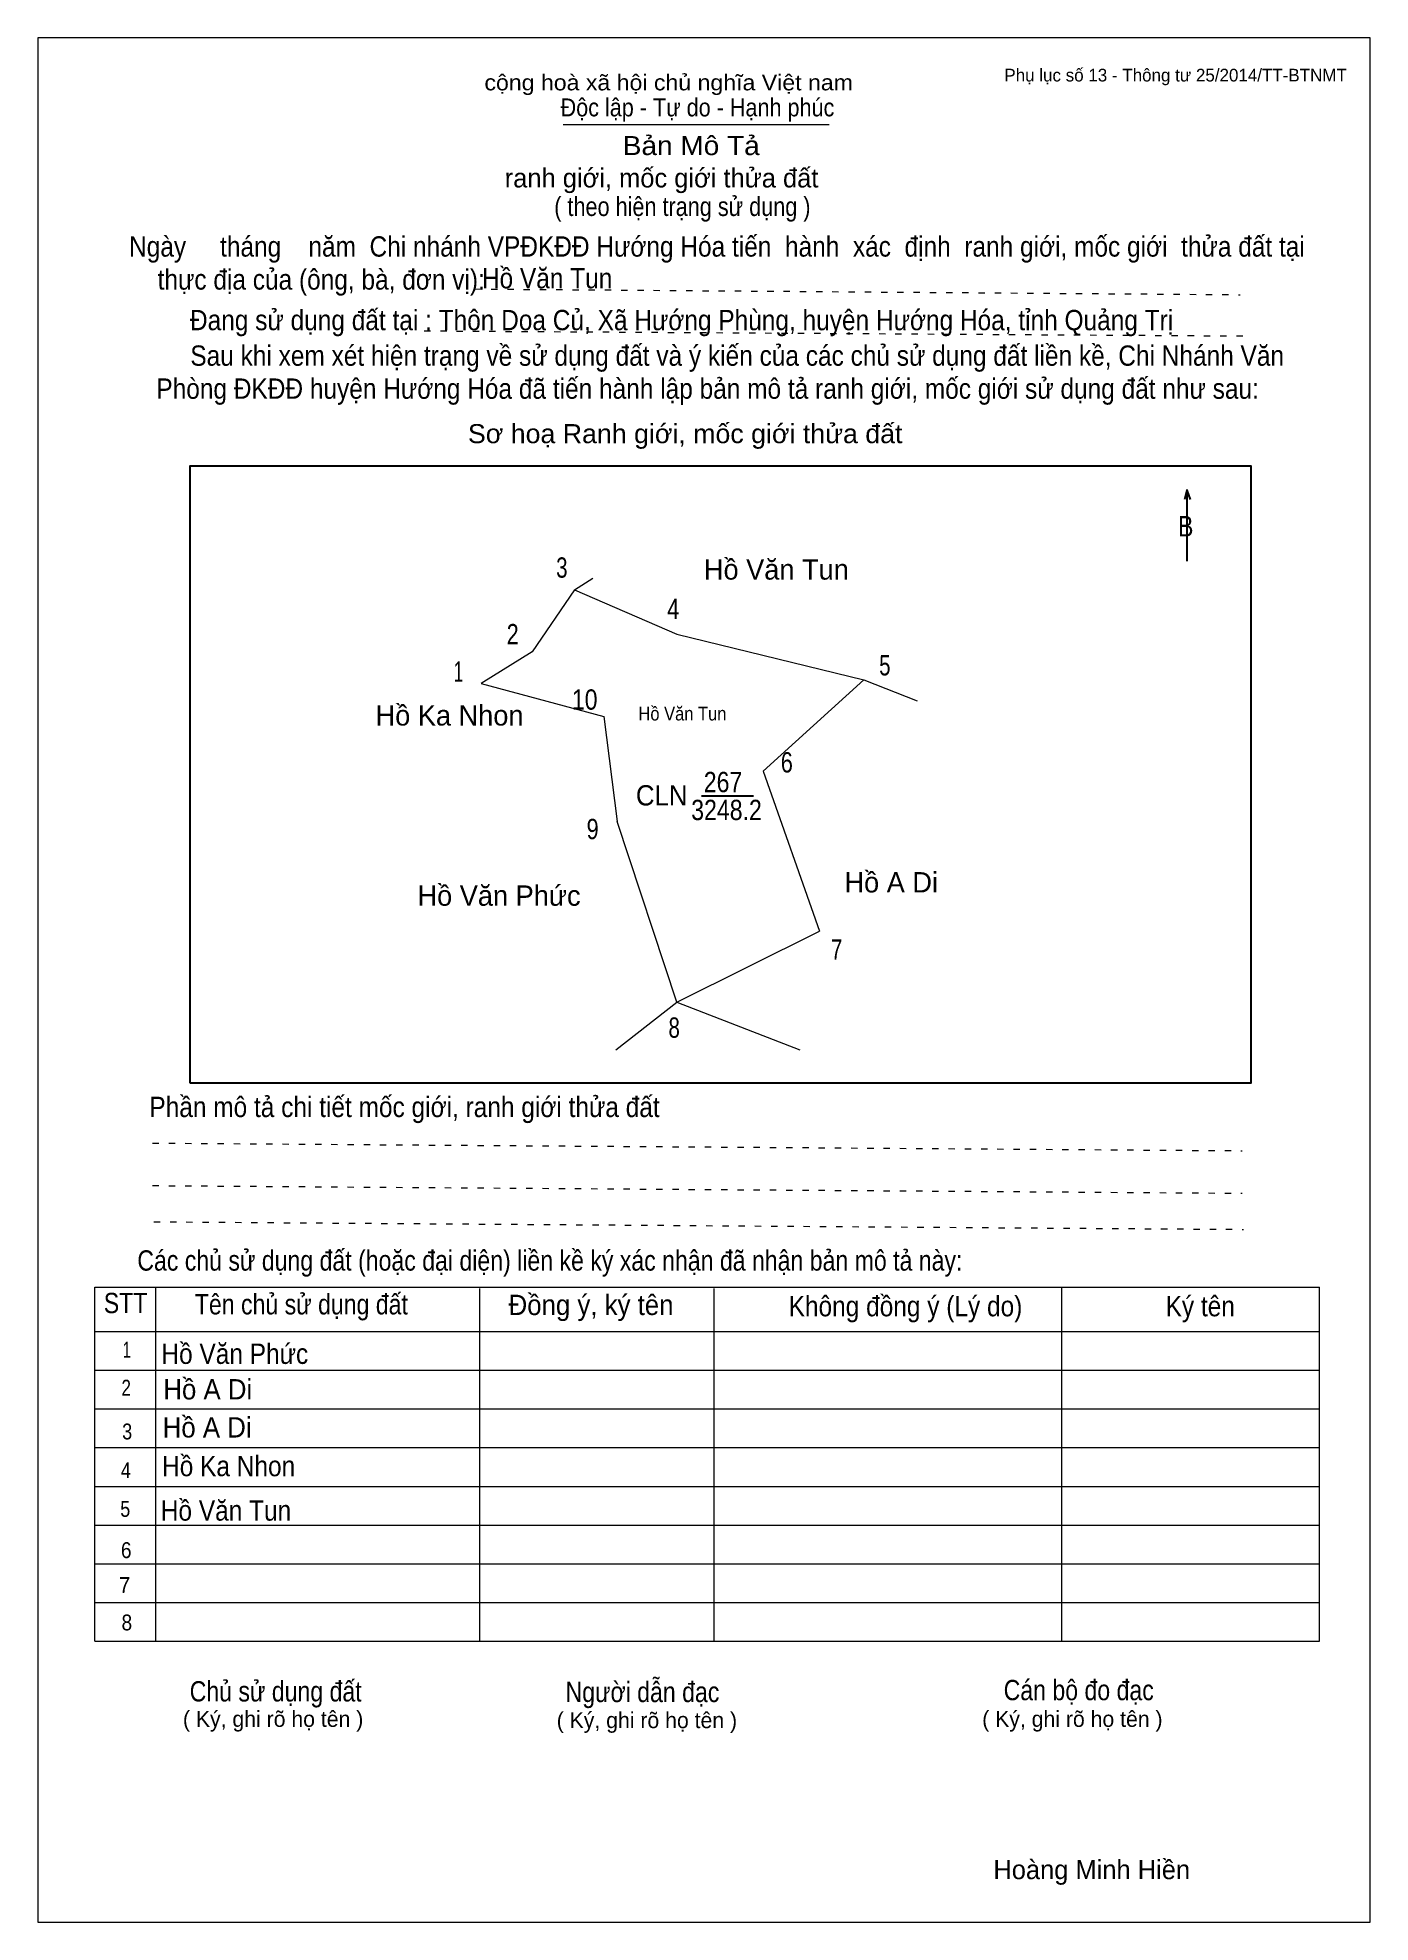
# Model space of a CAD drawing. Header units: centimetres. Extents: x 0 to 21, y 0 to 29.7.
import ezdxf
from ezdxf.enums import TextEntityAlignment as Align

# ---------------------------------------------------------------- set-up
doc = ezdxf.new("R2010")
doc.units = ezdxf.units.CM
doc.header["$LTSCALE"] = 0.13
doc.linetypes.add('DOTTED', pattern=[1.5, 0.3, -1.2])
for name, color, linetype, lineweight in [('1', 7, 'Continuous', 13), ('33', 7, 'Continuous', 25), ('6', 7, 'Continuous', 13), ('62', 7, 'Continuous', 13)]:
    doc.layers.add(name, color=color, linetype=linetype, lineweight=lineweight)
for name, color, linetype in [('2', 7, 'Continuous'), ('32', 7, 'Continuous'), ('34', 7, 'Continuous'), ('63', 7, 'Continuous')]:
    doc.layers.add(name, color=color, linetype=linetype)

msp = doc.modelspace()

# ---------------------------------------------------------------- linework, layer by layer
at = {"layer": '1'}
msp.add_lwpolyline([(21, 0), (21, 29.7), (0, 29.7), (0, 0)], close=True, dxfattribs=at)
at = {"layer": '33'}
msp.add_line((10.46, 17.75), (11.28, 17.75), dxfattribs=at)
at = {"layer": '6'}
for p, q in [((8.46, 21), (8.75, 21.18)), ((8.46, 21), (7.79, 20.02)), ((7.79, 20.02), (6.99, 19.52)), ((13.02, 19.58), (13.86, 19.25)), ((10.07, 14.5), (9.13, 17.35)), ((10.07, 14.5), (12.32, 15.62)), ((9.11, 13.75), (10.07, 14.5)), ((10.07, 14.5), (12.01, 13.75))]:
    msp.add_line(p, q, dxfattribs=at)
for points in [[(8.46, 21), (10.07, 20.3), (13.02, 19.58), (11.43, 18.14), (12.32, 15.62)], [(6.99, 19.52), (8.92, 19), (9.13, 17.35)]]:
    msp.add_lwpolyline(points, dxfattribs=at)
at = {"layer": '62'}
for p, q in [((8.28, 28.33), (12.47, 28.33)), ((0.9, 10.01), (20.2, 10.01)), ((0.9, 4.43), (0.9, 10.01)), ((1.86, 4.43), (1.86, 10.01)), ((6.97, 4.43), (6.97, 9.99)), ((10.66, 4.43), (10.66, 9.99)), ((16.14, 4.43), (16.14, 10.01)), ((20.2, 4.43), (20.2, 10.01)), ((0.9, 9.31), (20.2, 9.31)), ((0.9, 8.7), (20.2, 8.7)), ((0.9, 8.09), (20.2, 8.09)), ((0.9, 7.48), (20.2, 7.48)), ((0.9, 6.87), (20.2, 6.87)), ((0.9, 6.26), (20.2, 6.26)), ((0.9, 5.65), (20.2, 5.65)), ((0.9, 5.04), (20.2, 5.04)), ((0.9, 4.43), (20.2, 4.43))]:
    msp.add_line(p, q, dxfattribs=at)
at = {"layer": '62', "linetype": 'DOTTED'}
for p, q in [((6.89, 25.74), (18.95, 25.65)), ((6.09, 25.08), (19.04, 25)), ((1.81, 12.28), (18.98, 12.16)), ((1.81, 11.61), (18.98, 11.49)), ((1.83, 11.04), (19, 10.92))]:
    msp.add_line(p, q, dxfattribs=at)
at = {"layer": '62', "lineweight": 25}
for p, q in [((18.11, 22.58), (18.11, 21.45)), ((18.11, 22.57), (18.07, 22.42)), ((18.11, 22.57), (18.16, 22.42))]:
    msp.add_line(p, q, dxfattribs=at)
msp.add_lwpolyline([(2.4, 13.23), (19.12, 13.23), (19.12, 22.95), (2.4, 22.95)], close=True, dxfattribs=at)

# ---------------------------------------------------------------- texts
at = {"layer": '2', "width": 0.9}
msp.add_text('Hồ Văn Tun', height=0.2158, dxfattribs=at).set_placement((10.16, 18.94), align=Align.CENTER)
at = {"layer": '32'}
for s, width, p in [('3', 0.75, (8.26, 21.19)), ('4', 0.8, (10.015, 20.54)), ('2', 0.8, (7.485, 20.14)), ('5', 0.75, (13.35, 19.65)), ('1', 0.65, (6.63, 19.55)), ('10', 0.85, (8.62, 19.11)), ('6', 0.8, (11.805, 18.12)), ('9', 0.8, (8.745, 17.07)), ('7', 0.75, (12.59, 15.17)), ('8', 0.75, (10.03, 13.94))]:
    msp.add_text(s, height=0.32, dxfattribs=dict(at, width=width)).set_placement(p, align=Align.CENTER)
at = {"layer": '33'}
for s, p in [('Hồ Văn Tun', (11.64, 21.16)), ('Hồ Văn Tun', (11.64, 21.16)), ('Hồ Ka Nhon', (6.49, 18.86)), ('Hồ Ka Nhon', (6.49, 18.86)), ('Hồ Văn Phức', (7.27, 16.02)), ('Hồ Văn Phức', (7.27, 16.02)), ('Hồ A Di ', (13.51, 16.23)), ('Hồ A Di ', (13.51, 16.23)), ('Hồ A Di ', (13.51, 16.23))]:
    msp.add_text(s, height=0.32, dxfattribs=at).set_placement(p, align=Align.CENTER)
at = {"layer": '33', "width": 0.85}
for s, p in [('267', (10.8, 17.81)), ('3248.2', (10.855, 17.37))]:
    msp.add_text(s, height=0.32, dxfattribs=at).set_placement(p, align=Align.CENTER)
at = {"layer": '33', "width": 0.95}
msp.add_text('CLN', height=0.32, dxfattribs=at).set_placement((10.24, 17.6), align=Align.RIGHT)
at = {"layer": '34'}
for s, width, p in [('Hồ Văn Tun', 0.9, (7, 25.75)), ('Hồ Văn Phức', 0.9, (1.95, 8.8)), ('Hồ A Di ', 0.95, (1.98, 8.24)), ('Hồ A Di ', 0.95, (1.97, 7.64)), ('Hồ Ka Nhon', 0.9, (1.96, 7.03)), ('Hồ Văn Tun', 0.9, (1.94, 6.33))]:
    msp.add_text(s, height=0.32, dxfattribs=dict(at, width=width)).set_placement(p)
at = {"layer": '62'}
for s, height, width, p in [('cộng hoà xã hội chủ nghĩa Việt nam', 0.2474, 1.1, (7.04, 28.87)), ('Độc lập - Tự do - Hạnh phúc', 0.2828, 0.9, (8.24, 28.46)), ('Bản Mô Tả', 0.3, 1.1, (9.22, 27.85)), ('( theo hiện trạng sử dụng )', 0.3, 0.85, (8.14, 26.89)), ('Ngày     tháng    năm  Chi nhánh VPĐKĐĐ Hướng Hóa tiến  hành  xác  định  ranh giới, mốc giới  thửa đất tại ', 0.32, 0.9, (1.44, 26.25)), ('thực địa của (ông, bà, đơn vị): ', 0.32, 0.9, (1.89, 25.73)), ('Đang sử dụng đất tại : Thôn Doa Củ, Xã Hướng Phùng, huyện Hướng Hóa, tỉnh Quảng Trị', 0.32, 0.9, (2.4, 25.09)), ('     Sau khi xem xét hiện trạng về sử dụng đất và ý kiến của các chủ sử dụng đất liền kề, Chi Nhánh Văn ', 0.32, 0.9, (1.87, 24.53)), ('Phòng ĐKĐĐ huyện Hướng Hóa đã tiến hành lập bản mô tả ranh giới, mốc giới sử dụng đất như sau:', 0.32, 0.9, (1.87, 24.01)), ('Sơ hoạ Ranh giới, mốc giới thửa đất', 0.3, 1.05, (6.78, 23.31)), ('B', 0.32, 0.85, (17.97, 21.84)), ('Phần mô tả chi tiết mốc giới, ranh giới thửa đất ', 0.32, 0.9, (1.76, 12.69)), ('Các chủ sử dụng đất (hoặc đại diện) liền kề ký xác nhận đã nhận bản mô tả này:', 0.32, 0.85, (1.57, 10.27))]:
    msp.add_text(s, height=height, dxfattribs=dict(at, width=width)).set_placement(p)
msp.add_text('ranh giới, mốc giới thửa đất', height=0.3, dxfattribs=at).set_placement((7.36, 27.34))
for s, height, width, p in [('STT', 0.32, 0.85, (1.385, 9.6)), ('Tên chủ sử dụng đất', 0.32, 0.85, (4.155, 9.58)), ('Đồng ý, ký tên', 0.32, 0.95, (8.72, 9.57)), ('Không đồng ý (Lý do)', 0.32, 0.9, (13.675, 9.55)), ('Ký tên', 0.32, 0.9, (18.32, 9.55)), ('1', 0.25, 0.7, (1.405, 8.9)), ('2', 0.25, 0.8, (1.395, 8.3)), ('3', 0.25, 0.85, (1.41, 7.61)), ('4', 0.25, 0.85, (1.39, 7)), ('5', 0.25, 0.85, (1.38, 6.39)), ('6', 0.25, 0.9, (1.395, 5.74)), ('7', 0.25, 0.95, (1.37, 5.19)), ('8', 0.25, 0.9, (1.405, 4.6)), ('Người dẫn đạc', 0.32, 0.85, (9.53, 3.47)), ('Chủ sử dụng đất', 0.32, 0.85, (3.75, 3.48)), ('Cán bộ đo đạc', 0.32, 0.85, (16.405, 3.5))]:
    msp.add_text(s, height=height, dxfattribs=dict(at, width=width)).set_placement(p, align=Align.CENTER)
for p in [(3.71, 3.08), (9.6, 3.06), (16.305, 3.08)]:
    msp.add_text('( Ký, ghi rõ họ tên )', height=0.25, dxfattribs=at).set_placement(p, align=Align.CENTER)
at = {"layer": '63'}
msp.add_text('Phụ lục số 13 - Thông tư 25/2014/TT-BTNMT', height=0.2, dxfattribs=at).set_placement((20.63, 29.01), align=Align.RIGHT)
msp.add_text('Hoàng Minh Hiền', height=0.3, dxfattribs=at).set_placement((16.61, 0.68), align=Align.CENTER)

doc.saveas('drawing.dxf')
